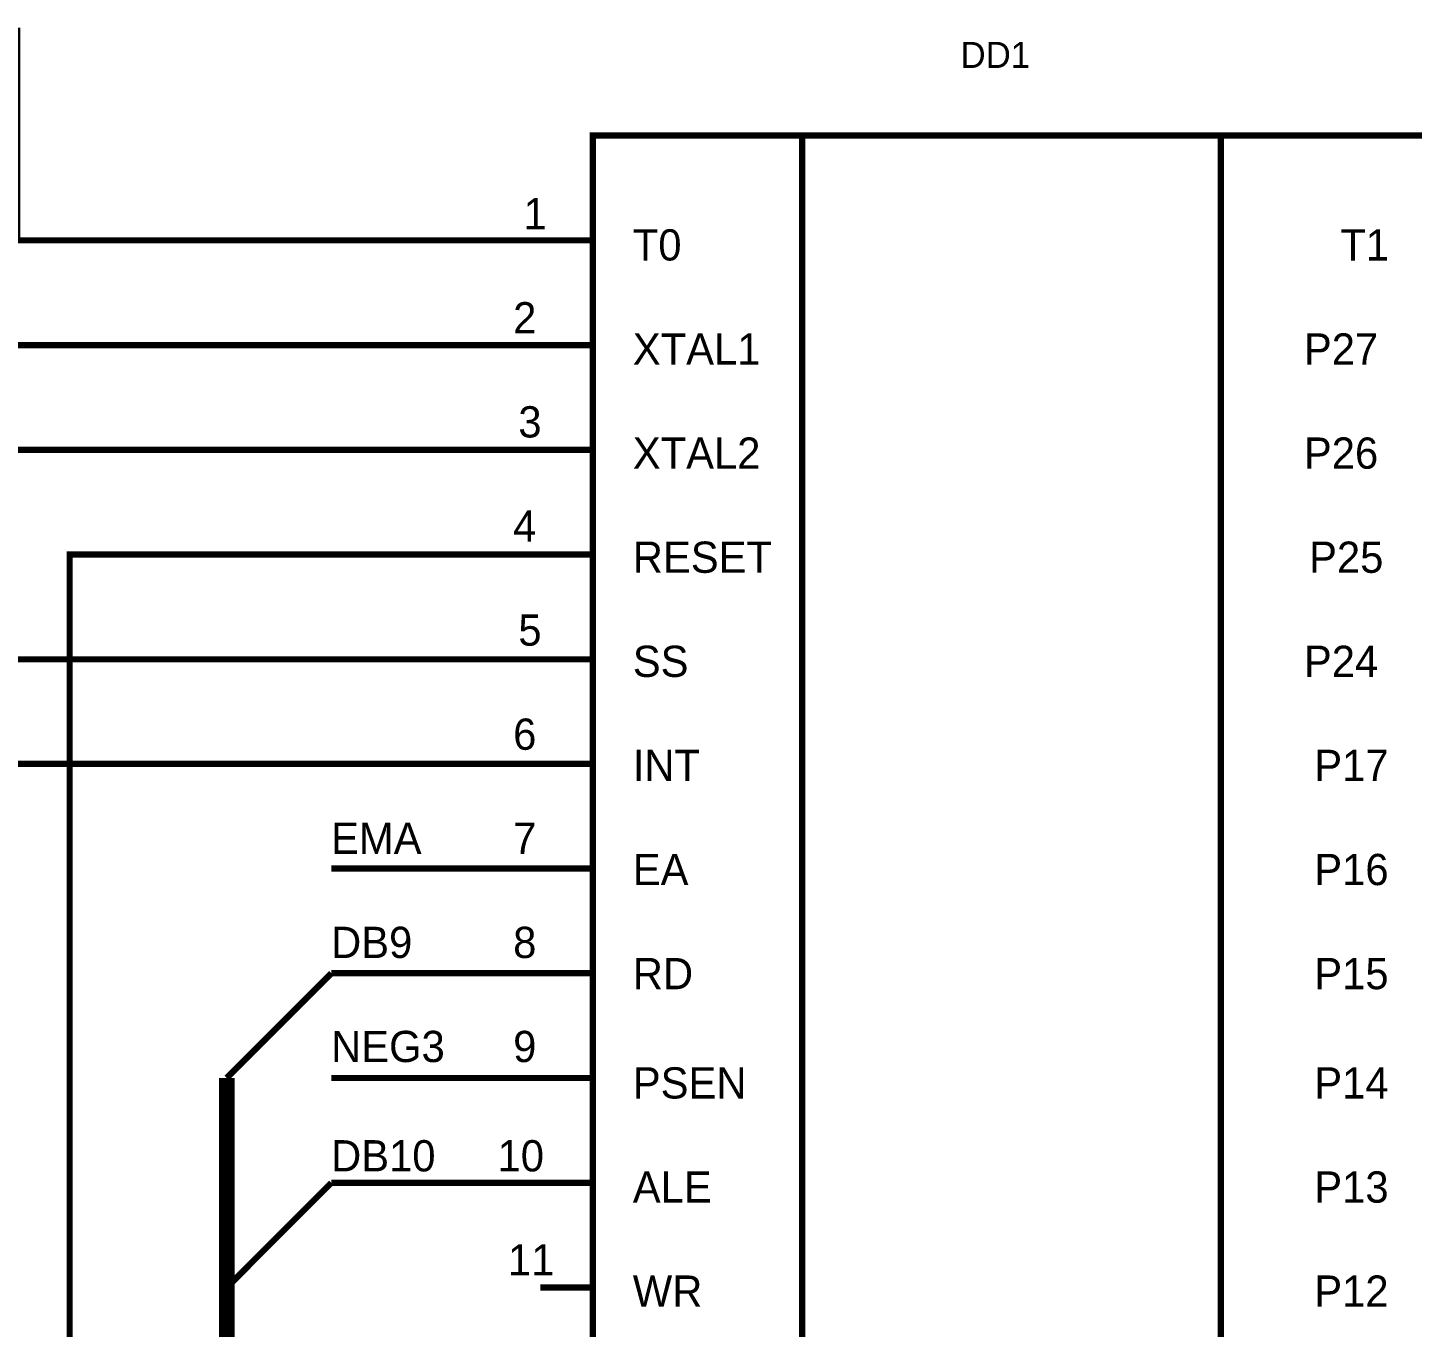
# Model space of a CAD drawing. Header units: millimetres. Extents: x 0 to 841, y 0 to 594.
# Drawn here: x 173.1 to 239.2, y 453.1 to 515.1 of the extents above; entities that cross this region are included whole.
import ezdxf

# ---------------------------------------------------------------- set-up
doc = ezdxf.new("R2010")
doc.units = ezdxf.units.MM
doc.layers.add('Sheet', color=255, linetype='Continuous')

msp = doc.modelspace()

# ---------------------------------------------------------------- linework, layer by layer
at = {"layer": 'Sheet'}
for points, const_width in [([(197.579, 504.993), (172.594, 504.993), (172.594, 514.997), (165.094, 514.997)], 0.3), ([(210.079, 509.995), (210.079, 409.99)], 0.3), ([(230.079, 409.99), (230.079, 509.995)], 0.3), ([(197.579, 499.991), (170.094, 499.991), (170.094, 504.993), (145.11, 504.993), (131.6, 504.993)], 0.3), ([(200.079, 504.993), (197.579, 504.993)], 0.3), ([(200.079, 499.991), (197.579, 499.991)], 0.3), ([(197.579, 494.99), (170.094, 494.99), (170.094, 492.489), (145.11, 492.489), (131.6, 492.489)], 0.3), ([(200.079, 494.99), (197.579, 494.99)], 0.3), ([(197.579, 489.988), (175.094, 489.988), (175.094, 384.997), (140.11, 384.997), (131.6, 384.997)], 0.3), ([(200.079, 489.988), (197.579, 489.988)], 0.3), ([(197.579, 484.986), (160.094, 484.986), (160.094, 480), (155.094, 480)], 0.3), ([(200.079, 484.986), (197.579, 484.986)], 0.3), ([(197.579, 480), (162.594, 480), (162.594, 472.497), (155.094, 472.497)], 0.3), ([(200.079, 480), (197.579, 480)], 0.3), ([(197.579, 474.998), (187.595, 474.998)], 0.3), ([(200.079, 474.998), (197.579, 474.998)], 0.3), ([(187.595, 469.996), (182.595, 464.995)], 0.3), ([(197.579, 469.996), (187.595, 469.996), (187.595, 469.996)], 0.3), ([(200.079, 469.996), (197.579, 469.996)], 0.3), ([(285.049, 184.988), (285.049, 234.99), (290.049, 239.992), (290.049, 399.987), (182.595, 399.987), (182.595, 464.995)], 0.749), ([(197.579, 464.995), (187.595, 464.995)], 0.3), ([(200.079, 464.995), (197.579, 464.995)], 0.3), ([(187.595, 459.993), (182.595, 454.991)], 0.3), ([(197.579, 459.993), (187.595, 459.993), (187.595, 459.993)], 0.3), ([(200.079, 459.993), (197.579, 459.993)], 0.3), ([(200.079, 454.991), (197.579, 454.991)], 0.3)]:
    msp.add_lwpolyline(points, dxfattribs=dict(at, const_width=const_width))
at = {"layer": 'Sheet', "const_width": 0.3}
msp.add_lwpolyline([(200.079, 509.995), (240.064, 509.995), (240.064, 409.99), (200.079, 409.99), (200.079, 509.995)], close=True, dxfattribs=at)

# ---------------------------------------------------------------- texts
at = {"layer": 'Sheet'}
for s, height, p in [('DD1', 1.2427, (217.641, 513.226)), ('1', 1.491, (196.772, 505.521)), ('T0', 1.4912, (201.989, 504.03)), ('T1', 1.4912, (235.778, 504.03)), ('2', 1.491, (196.275, 500.551)), ('XTAL1', 1.4912, (201.989, 499.059)), ('P27', 1.4912, (234.039, 499.059)), ('3', 1.491, (196.523, 495.58)), ('XTAL2', 1.4912, (201.989, 494.089)), ('P26', 1.4912, (234.039, 494.089)), ('4', 1.491, (196.275, 490.609)), ('RESET', 1.4912, (201.989, 489.118)), ('P25', 1.4912, (234.287, 489.118)), ('5', 1.491, (196.523, 485.638)), ('SS', 1.4912, (201.989, 484.147)), ('P24', 1.4912, (234.039, 484.147)), ('6', 1.491, (196.275, 480.668)), ('INT', 1.4912, (201.989, 479.177)), ('P17', 1.4912, (234.536, 479.177)), ('EMA', 1.4912, (187.579, 475.697)), ('7', 1.491, (196.275, 475.697)), ('EA', 1.4912, (201.989, 474.206)), ('P16', 1.4912, (234.536, 474.206)), ('DB9', 1.4912, (187.579, 470.726)), ('8', 1.491, (196.275, 470.726)), ('RD', 1.4912, (201.989, 469.235)), ('P15', 1.4912, (234.536, 469.235)), ('NEG3', 1.4912, (187.579, 465.756)), ('9', 1.491, (196.275, 465.756)), ('PSEN', 1.4912, (201.989, 464.016)), ('P14', 1.4912, (234.536, 464.016)), ('DB10', 1.4912, (187.579, 460.536)), ('10', 1.4912, (195.529, 460.536)), ('ALE', 1.4912, (201.989, 459.045)), ('P13', 1.4912, (234.536, 459.045)), ('11', 1.4912, (196.026, 455.566)), ('WR', 1.4912, (201.989, 454.074)), ('P12', 1.4912, (234.536, 454.074))]:
    msp.add_text(s, height=height, dxfattribs=at).set_placement(p)

doc.saveas('drawing.dxf')
